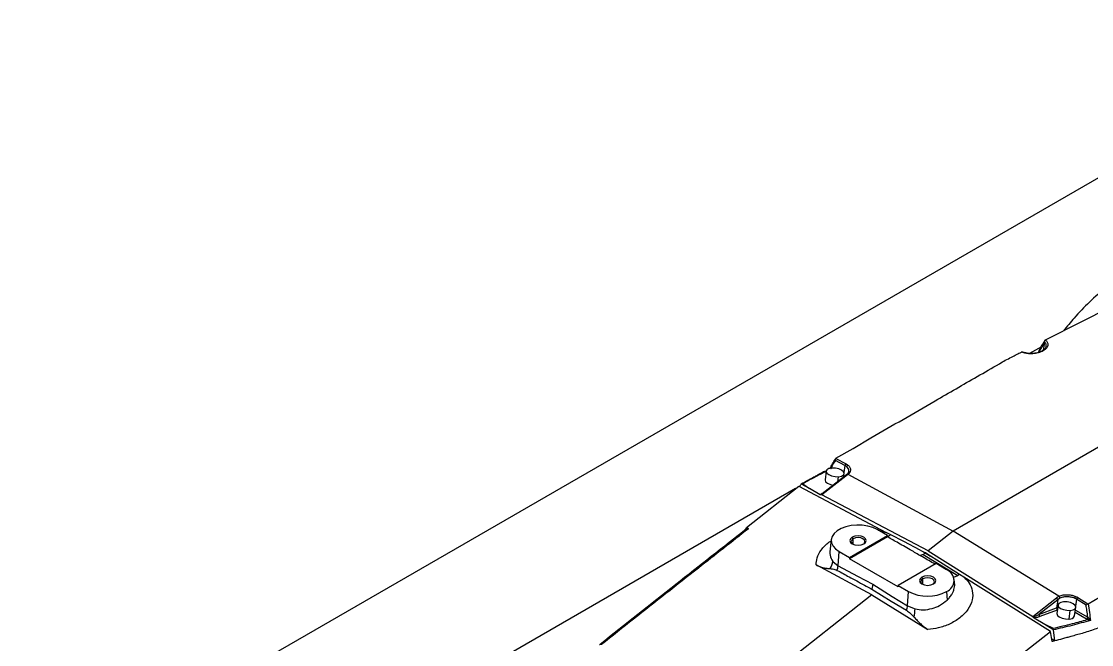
# Model space of a CAD drawing. Header units: millimetres. Extents: x -356 to 237, y 0 to 365.
# Drawn here: x -191.39 to -178.53, y 284.74 to 292.23 of the extents above; entities that cross this region are included whole.
import ezdxf

# ---------------------------------------------------------------- set-up
doc = ezdxf.new("R2010")
doc.units = ezdxf.units.MM

msp = doc.modelspace()

# ---------------------------------------------------------------- linework, layer by layer
at = {"color": 7, "linetype": 'Continuous', "lineweight": 25}
for p, q in [((-167.742, 296.532), (-242.504, 253.373)), ((-175.236, 288.968), (-180.191, 286.108)), ((-179.129, 288.325), (-179.271, 288.243)), ((-179.094, 288.377), (-179.167, 288.249)), ((-179.094, 288.377), (-179.109, 288.281)), ((-179.341, 288.251), (-179.37, 288.26)), ((-179.335, 288.254), (-179.364, 288.262)), ((-181.393, 287.103), (-181.178, 287.228)), ((-181.598, 286.983), (-181.393, 287.103)), ((-181.49, 286.896), (-181.604, 286.957)), ((-181.598, 286.983), (-181.6, 286.982)), ((-181.6, 286.982), (-181.477, 286.917)), ((-181.49, 286.896), (-181.502, 286.814)), ((-181.469, 286.883), (-181.49, 286.896)), ((-181.481, 286.767), (-181.768, 286.543)), ((-181.491, 286.768), (-181.762, 286.557)), ((-181.714, 286.829), (-181.729, 286.725)), ((-181.713, 286.834), (-181.716, 286.832)), ((-181.576, 286.701), (-181.568, 286.762)), ((-181.506, 286.756), (-181.5, 286.799)), ((-181.505, 286.765), (-181.499, 286.762)), ((-181.467, 286.789), (-181.491, 286.768)), ((-181.455, 286.791), (-180.191, 286.108)), ((-182.675, 286.15), (-182.046, 286.649)), ((-182.046, 286.649), (-180.993, 286.093)), ((-182.034, 286.643), (-182.019, 286.669)), ((-181.915, 286.621), (-182.014, 286.673)), ((-181.997, 286.676), (-181.915, 286.621)), ((-182.084, 286.62), (-212.503, 269.059)), ((-181.786, 286.546), (-181.915, 286.621)), ((-181.745, 286.566), (-181.776, 286.544)), ((-180.492, 285.871), (-181.768, 286.543)), ((-182.687, 286.123), (-182.675, 286.15)), ((-182.65, 286.137), (-182.675, 286.15)), ((-180.98, 286.054), (-181.105, 286.127)), ((-181.091, 286.118), (-180.993, 286.093)), ((-181.654, 286.007), (-181.67, 285.859)), ((-180.978, 286.039), (-181.436, 285.775)), ((-181.435, 285.791), (-180.98, 286.054)), ((-181.391, 286.016), (-181.402, 286.035)), ((-181.391, 285.949), (-181.391, 286.016)), ((-180.939, 286.065), (-180.993, 286.093)), ((-180.98, 286.052), (-180.98, 286.054)), ((-180.191, 286.108), (-180.492, 285.871)), ((-178.919, 285.327), (-180.191, 286.108)), ((-181.573, 285.691), (-181.56, 285.864)), ((-181.56, 285.864), (-181.435, 285.791)), ((-180.587, 285.879), (-180.525, 285.845)), ((-180.587, 285.879), (-180.524, 285.846)), ((-180.492, 285.871), (-179.234, 285.08)), ((-181.637, 285.744), (-181.573, 285.691)), ((-181.435, 285.791), (-181.436, 285.775)), ((-180.851, 285.437), (-181.436, 285.775)), ((-180.549, 285.828), (-180.587, 285.814)), ((-180.549, 285.828), (-180.135, 285.574)), ((-180.524, 285.846), (-180.525, 285.845)), ((-180.525, 285.845), (-180.461, 285.806)), ((-180.461, 285.806), (-180.524, 285.846)), ((-181.166, 285.341), (-181.837, 285.701)), ((-180.395, 285.717), (-180.85, 285.454)), ((-180.27, 285.644), (-180.395, 285.717)), ((-180.556, 285.534), (-180.567, 285.553)), ((-180.556, 285.467), (-180.556, 285.534)), ((-180.172, 285.489), (-180.176, 285.525)), ((-180.061, 285.555), (-180.114, 285.588)), ((-179.021, 284.903), (-180.061, 285.555)), ((-181.154, 285.469), (-181.166, 285.41)), ((-180.851, 285.437), (-180.85, 285.454)), ((-180.85, 285.454), (-180.725, 285.382)), ((-180.737, 285.209), (-180.725, 285.382)), ((-180.27, 285.382), (-180.262, 285.278)), ((-178.569, 285.234), (-178.362, 285.353)), ((-181.166, 285.341), (-182.878, 283.993)), ((-181.166, 285.341), (-180.494, 284.926)), ((-179.234, 285.08), (-178.95, 285.306)), ((-178.934, 285.284), (-179.159, 285.105)), ((-178.934, 285.284), (-178.947, 285.185)), ((-178.93, 285.222), (-178.945, 285.118)), ((-178.907, 285.303), (-178.934, 285.284)), ((-178.706, 285.289), (-178.73, 285.302)), ((-178.706, 285.289), (-178.718, 285.207)), ((-178.593, 285.218), (-178.706, 285.289)), ((-178.692, 285.309), (-178.57, 285.233)), ((-178.57, 285.233), (-178.569, 285.234)), ((-180.737, 285.209), (-180.648, 285.173)), ((-179.227, 285.073), (-179.159, 285.105)), ((-179.159, 285.105), (-178.947, 285.185)), ((-178.939, 285.158), (-179.147, 285.08)), ((-178.947, 285.185), (-178.935, 285.188)), ((-178.798, 285.051), (-178.784, 285.155)), ((-178.73, 285.088), (-178.716, 285.192)), ((-178.588, 285.05), (-178.725, 285.129)), ((-178.721, 285.158), (-178.571, 285.072)), ((-179.218, 285.064), (-179.089, 284.989)), ((-179.089, 284.989), (-178.991, 284.928)), ((-179.089, 284.989), (-178.99, 284.94)), ((-178.571, 285.072), (-178.567, 285.069)), ((-179.656, 284.407), (-179.021, 284.903)), ((-179.002, 284.781), (-179.021, 284.903)), ((-178.989, 284.92), (-178.971, 284.789)), ((-178.971, 284.789), (-179.006, 284.81))]:
    msp.add_line(p, q, dxfattribs=at)
at = {"color": 7, "linetype": 'Continuous', "lineweight": 25, "flags": 128}
for points in [[(-179.08, 288.406), (-178.65, 288.624), (-178.312, 288.794)], [(-181.647, 286.865), (-181.682, 286.859), (-181.706, 286.845), (-181.715, 286.826), (-181.707, 286.806), (-181.684, 286.787), (-181.65, 286.771), (-181.609, 286.763), (-181.568, 286.762)], [(-181.568, 286.762), (-181.532, 286.769), (-181.508, 286.783), (-181.5, 286.801), (-181.507, 286.822), (-181.53, 286.841), (-181.564, 286.856), (-181.605, 286.865), (-181.647, 286.865)], [(-181.729, 286.725), (-181.729, 286.723), (-181.722, 286.702), (-181.699, 286.683), (-181.664, 286.668), (-181.629, 286.66)], [(-181.105, 286.127), (-181.157, 286.151), (-181.217, 286.169), (-181.282, 286.179), (-181.349, 286.181), (-181.416, 286.175), (-181.479, 286.161), (-181.535, 286.14), (-181.583, 286.112), (-181.619, 286.08), (-181.643, 286.043), (-181.654, 286.005), (-181.65, 285.966), (-181.633, 285.929), (-181.602, 285.894), (-181.56, 285.864)], [(-181.402, 286.035), (-181.423, 286.017), (-181.431, 285.995), (-181.423, 285.973), (-181.402, 285.955), (-181.37, 285.943), (-181.333, 285.938), (-181.295, 285.943), (-181.263, 285.955)], [(-181.391, 286.016), (-181.409, 286.001), (-181.415, 285.982), (-181.409, 285.964), (-181.396, 285.952)], [(-181.263, 285.955), (-181.242, 285.973), (-181.234, 285.995), (-181.242, 286.017), (-181.263, 286.035), (-181.295, 286.048), (-181.333, 286.052), (-181.37, 286.048), (-181.402, 286.035)], [(-181.269, 285.952), (-181.256, 285.964), (-181.25, 285.982), (-181.256, 286.001), (-181.274, 286.016), (-181.301, 286.026), (-181.333, 286.03), (-181.364, 286.026), (-181.391, 286.016)], [(-180.939, 286.065), (-180.968, 286.047), (-180.98, 286.041)], [(-180.587, 285.879), (-180.784, 285.983), (-180.939, 286.065)], [(-180.114, 285.588), (-180.309, 285.711), (-180.461, 285.806)], [(-181.573, 285.691), (-181.338, 285.567), (-181.154, 285.469)], [(-180.567, 285.553), (-180.588, 285.535), (-180.596, 285.513), (-180.588, 285.491), (-180.567, 285.473), (-180.535, 285.461), (-180.497, 285.456), (-180.46, 285.461), (-180.428, 285.473)], [(-180.556, 285.534), (-180.574, 285.518), (-180.58, 285.5), (-180.574, 285.482), (-180.561, 285.47)], [(-180.428, 285.473), (-180.406, 285.491), (-180.399, 285.513), (-180.406, 285.535), (-180.428, 285.553), (-180.46, 285.566), (-180.497, 285.57), (-180.535, 285.566), (-180.567, 285.553)], [(-180.434, 285.47), (-180.421, 285.482), (-180.415, 285.5), (-180.421, 285.518), (-180.439, 285.534), (-180.466, 285.544), (-180.497, 285.548), (-180.529, 285.544), (-180.556, 285.534)], [(-180.184, 285.556), (-180.161, 285.562), (-180.135, 285.574)], [(-181.166, 285.41), (-180.933, 285.267), (-180.75, 285.156)], [(-181.154, 285.469), (-180.921, 285.323), (-180.737, 285.209)], [(-178.863, 285.258), (-178.898, 285.251), (-178.922, 285.238), (-178.931, 285.219), (-178.923, 285.199), (-178.9, 285.179), (-178.866, 285.164), (-178.825, 285.156), (-178.784, 285.155)], [(-178.784, 285.155), (-178.748, 285.162), (-178.725, 285.175), (-178.716, 285.194), (-178.723, 285.214), (-178.746, 285.234), (-178.78, 285.249), (-178.821, 285.257), (-178.863, 285.258)], [(-178.945, 285.118), (-178.945, 285.116), (-178.938, 285.095), (-178.915, 285.076), (-178.88, 285.061), (-178.839, 285.052), (-178.798, 285.051)]]:
    msp.add_lwpolyline(points, dxfattribs=at)
at = {"color": 7, "linetype": 'Continuous', "lineweight": 25}
for centre, radius, start, end in [((-179.336, 288.248), 0.0061, 80.0845, 145.2811), ((-181.46, 286.892), 0.0299, 123.4914, 172.6876), ((-181.444, 286.878), 0.0263, 112.8466, 169.5817), ((-181.487, 286.76), 0.00848, 51.7778, 117.1761), ((-181.834, 285.769), 0.199, 325.9176, 352.6995), ((-181.826, 285.703), 0.253, 344.5403, 357.2731), ((-180.32, 285.513), 0.141, 290.7828, 69.2172), ((-180.244, 285.76), 0.215, 300.2783, 307.1738), ((-180.497, 285.821), 0.495, 242.6085, 297.3915), ((-178.97, 285.275), 0.0365, 14.4317, 57.9357), ((-178.691, 285.296), 0.0392, 134.8624, 171.6186), ((-178.675, 285.283), 0.0317, 122.3224, 168.716), ((-180.99, 285.238), 0.254, 341.1546, 353.591), ((-181.102, 285.186), 0.454, 345.914, 358.3431), ((-179.132, 285.102), 0.0265, 173.5627, 236.0726), ((-178.92, 285.182), 0.0274, 174.1506, 225.8454), ((-178.79, 285.116), 0.0653, 262.353, 334.6496), ((-178.601, 285.077), 0.0294, 296.2079, 351.574), ((-178.605, 285.075), 0.0383, 312.2906, 351.0427)]:
    msp.add_arc(centre, radius, start, end, dxfattribs=at)
for points, knots in [([(-178.127, 289.203), (-178.201, 289.15), (-178.351, 289.046), (-178.552, 288.864), (-178.724, 288.688), (-178.822, 288.567), (-178.863, 288.516)], [0, 0, 0, 0, 0.270684, 0.539106, 0.803236, 1, 1, 1, 1]), ([(-179.08, 288.406), (-179.072, 288.398), (-179.057, 288.382), (-179.048, 288.345), (-179.066, 288.304), (-179.109, 288.271), (-179.167, 288.248), (-179.231, 288.238), (-179.29, 288.239), (-179.325, 288.247), (-179.341, 288.251)], [0, 0, 0, 0, 0.081336, 0.165504, 0.265582, 0.399209, 0.562463, 0.730883, 0.880347, 1, 1, 1, 1]), ([(-179.166, 288.256), (-179.163, 288.263), (-179.146, 288.308), (-179.119, 288.348), (-179.096, 288.383)], [0, 0, 0, 0, 0.139634, 1, 1, 1, 1]), ([(-179.071, 288.328), (-179.075, 288.319), (-179.082, 288.301), (-179.1, 288.285), (-179.113, 288.279), (-179.117, 288.277)], [0, 0, 0, 0, 0.4126191, 0.7934953, 1, 1, 1, 1]), ([(-179.094, 288.389), (-179.095, 288.388), (-179.096, 288.386), (-179.096, 288.381), (-179.095, 288.378), (-179.094, 288.377)], [0, 0, 0, 0, 0.253555, 0.622375, 1, 1, 1, 1]), ([(-179.087, 288.4), (-179.088, 288.398), (-179.091, 288.395), (-179.093, 288.391), (-179.095, 288.389)], [0, 0, 0, 0, 0.44648, 1, 1, 1, 1]), ([(-179.093, 288.391), (-179.093, 288.391), (-179.094, 288.391), (-179.094, 288.39), (-179.094, 288.389)], [0, 0, 0, 0, 0.108804, 1, 1, 1, 1]), ([(-179.091, 288.382), (-179.092, 288.381), (-179.093, 288.379), (-179.094, 288.377), (-179.094, 288.377)], [0, 0, 0, 0, 0.557932, 1, 1, 1, 1]), ([(-179.081, 288.405), (-179.083, 288.404), (-179.087, 288.402), (-179.09, 288.396), (-179.091, 288.389), (-179.091, 288.384), (-179.091, 288.382)], [0, 0, 0, 0, 0.235857, 0.484328, 0.733859, 1, 1, 1, 1]), ([(-179.073, 288.328), (-179.072, 288.337), (-179.07, 288.357), (-179.083, 288.373), (-179.091, 288.382)], [0, 0, 0, 0, 0.431756, 1, 1, 1, 1]), ([(-179.081, 288.405), (-179.081, 288.406), (-179.081, 288.406), (-179.08, 288.406), (-179.08, 288.406)], [0, 0, 0, 0, 0.565535, 1, 1, 1, 1]), ([(-179.634, 288.12), (-179.61, 288.134), (-179.563, 288.162), (-179.474, 288.207), (-179.409, 288.24), (-179.37, 288.26)], [0, 0, 0, 0, 0.273515, 0.554508, 1, 1, 1, 1]), ([(-179.37, 288.26), (-179.369, 288.26), (-179.367, 288.261), (-179.366, 288.261), (-179.365, 288.262)], [0, 0, 0, 0, 0.557487, 1, 1, 1, 1]), ([(-179.117, 288.277), (-179.127, 288.271), (-179.155, 288.255), (-179.206, 288.244), (-179.257, 288.241), (-179.3, 288.245), (-179.323, 288.251), (-179.335, 288.254)], [0, 0, 0, 0, 0.149427, 0.432445, 0.684173, 0.836766, 1, 1, 1, 1]), ([(-181.178, 287.228), (-180.921, 287.377), (-180.496, 287.623), (-179.981, 287.92), (-179.723, 288.068), (-179.634, 288.12)], [0, 0, 0, 0, 0.499855, 0.826573, 1, 1, 1, 1]), ([(-181.671, 286.858), (-181.661, 286.877), (-181.642, 286.917), (-181.617, 286.953), (-181.605, 286.972)], [0, 0, 0, 0, 0.487041, 1, 1, 1, 1]), ([(-181.604, 286.957), (-181.616, 286.939), (-181.637, 286.906), (-181.655, 286.872), (-181.663, 286.857)], [0, 0, 0, 0, 0.555025, 1, 1, 1, 1]), ([(-181.6, 286.982), (-181.601, 286.981), (-181.604, 286.978), (-181.606, 286.972), (-181.606, 286.964), (-181.605, 286.959), (-181.604, 286.957)], [0, 0, 0, 0, 0.20125, 0.464776, 0.683331, 1, 1, 1, 1]), ([(-181.477, 286.917), (-181.472, 286.915), (-181.464, 286.91), (-181.457, 286.905), (-181.454, 286.902)], [0, 0, 0, 0, 0.574527, 1, 1, 1, 1]), ([(-181.454, 286.902), (-181.445, 286.893), (-181.427, 286.877), (-181.421, 286.841), (-181.433, 286.812), (-181.448, 286.798), (-181.455, 286.791)], [0, 0, 0, 0, 0.2872992, 0.5477115, 0.762117, 1, 1, 1, 1]), ([(-181.711, 286.834), (-181.723, 286.829), (-181.753, 286.817), (-181.792, 286.795), (-181.835, 286.772), (-181.882, 286.747), (-181.943, 286.713), (-181.989, 286.687), (-182.016, 286.672)], [0, 0, 0, 0, 0.112596, 0.282143, 0.393554, 0.535832, 0.738402, 1, 1, 1, 1]), ([(-181.715, 286.825), (-181.765, 286.801), (-181.86, 286.754), (-181.953, 286.701), (-181.997, 286.676)], [0, 0, 0, 0, 0.523855, 1, 1, 1, 1]), ([(-181.456, 286.791), (-181.46, 286.786), (-181.468, 286.778), (-181.477, 286.77), (-181.481, 286.767)], [0, 0, 0, 0, 0.549408, 1, 1, 1, 1]), ([(-181.445, 286.826), (-181.444, 286.828), (-181.441, 286.84), (-181.449, 286.862), (-181.462, 286.876), (-181.469, 286.883)], [0, 0, 0, 0, 0.123028, 0.539366, 1, 1, 1, 1]), ([(-181.444, 286.826), (-181.446, 286.819), (-181.45, 286.805), (-181.462, 286.794), (-181.468, 286.789)], [0, 0, 0, 0, 0.4524069, 1, 1, 1, 1]), ([(-181.456, 286.791), (-181.457, 286.791), (-181.461, 286.792), (-181.465, 286.791), (-181.467, 286.79), (-181.467, 286.789), (-181.468, 286.789)], [0, 0, 0, 0, 0.42805, 0.805751, 0.893775, 1, 1, 1, 1]), ([(-181.455, 286.791), (-181.455, 286.791), (-181.455, 286.791), (-181.455, 286.791), (-181.456, 286.791)], [0, 0, 0, 0, 0.548393, 1, 1, 1, 1]), ([(-182.014, 286.673), (-182.015, 286.672), (-182.017, 286.671), (-182.018, 286.67), (-182.019, 286.669)], [0, 0, 0, 0, 0.4858855, 1, 1, 1, 1]), ([(-181.997, 286.676), (-181.997, 286.677), (-181.998, 286.677), (-182, 286.677), (-182.003, 286.677), (-182.008, 286.676), (-182.011, 286.674), (-182.014, 286.673)], [0, 0, 0, 0, 0.097577, 0.208088, 0.338089, 0.491934, 1, 1, 1, 1]), ([(-181.786, 286.546), (-181.779, 286.552), (-181.763, 286.564), (-181.745, 286.571), (-181.736, 286.575)], [0, 0, 0, 0, 0.47836, 1, 1, 1, 1]), ([(-181.776, 286.544), (-181.778, 286.544), (-181.781, 286.544), (-181.784, 286.545), (-181.786, 286.546)], [0, 0, 0, 0, 0.472199, 1, 1, 1, 1]), ([(-181.768, 286.543), (-181.77, 286.544), (-181.772, 286.545), (-181.775, 286.545), (-181.776, 286.544)], [0, 0, 0, 0, 0.578713, 1, 1, 1, 1]), ([(-182.668, 286.138), (-182.953, 285.914), (-183.543, 285.451), (-184.13, 284.986), (-184.433, 284.746)], [0, 0, 0, 0, 0.484539, 1, 1, 1, 1]), ([(-182.65, 286.137), (-182.85, 285.979), (-183.18, 285.719), (-183.641, 285.358), (-184.029, 285.052), (-184.287, 284.846), (-184.416, 284.744)], [0, 0, 0, 0, 0.340192, 0.560388, 0.780347, 1, 1, 1, 1]), ([(-182.65, 286.137), (-182.652, 286.138), (-182.657, 286.14), (-182.663, 286.14), (-182.666, 286.139), (-182.667, 286.138)], [0, 0, 0, 0, 0.437916, 0.829398, 1, 1, 1, 1]), ([(-181.837, 285.701), (-181.835, 285.729), (-181.83, 285.794), (-181.773, 285.89), (-181.712, 285.958), (-181.665, 285.986), (-181.655, 285.991)], [0, 0, 0, 0, 0.2407633, 0.5403953, 0.9113928, 1, 1, 1, 1]), ([(-180.98, 286.052), (-180.979, 286.05), (-180.979, 286.046), (-180.978, 286.041), (-180.978, 286.039)], [0, 0, 0, 0, 0.56596, 1, 1, 1, 1]), ([(-180.684, 285.871), (-180.739, 285.902), (-180.837, 285.958), (-180.935, 286.014), (-180.978, 286.039)], [0, 0, 0, 0, 0.55818, 1, 1, 1, 1]), ([(-181.67, 285.859), (-181.67, 285.845), (-181.672, 285.804), (-181.651, 285.768), (-181.637, 285.744)], [0, 0, 0, 0, 0.333313, 1, 1, 1, 1]), ([(-180.407, 285.71), (-180.457, 285.739), (-180.55, 285.793), (-180.642, 285.846), (-180.684, 285.871)], [0, 0, 0, 0, 0.540301, 1, 1, 1, 1]), ([(-180.525, 285.845), (-180.529, 285.842), (-180.537, 285.836), (-180.546, 285.83), (-180.549, 285.828)], [0, 0, 0, 0, 0.570007, 1, 1, 1, 1]), ([(-181.837, 285.701), (-181.823, 285.694), (-181.795, 285.68), (-181.752, 285.668), (-181.71, 285.661), (-181.683, 285.658), (-181.669, 285.657)], [0, 0, 0, 0, 0.273166, 0.526258, 0.766971, 1, 1, 1, 1]), ([(-181.669, 285.657), (-181.659, 285.656), (-181.639, 285.655), (-181.609, 285.649), (-181.591, 285.64), (-181.582, 285.636)], [0, 0, 0, 0, 0.33568, 0.654487, 1, 1, 1, 1]), ([(-181.582, 285.636), (-181.534, 285.61), (-181.457, 285.568), (-181.349, 285.509), (-181.257, 285.459), (-181.196, 285.426), (-181.166, 285.41)], [0, 0, 0, 0, 0.340026, 0.560027, 0.78002, 1, 1, 1, 1]), ([(-180.061, 285.555), (-180.038, 285.533), (-179.991, 285.486), (-179.952, 285.388), (-179.955, 285.274), (-180.01, 285.159), (-180.108, 285.06), (-180.231, 284.987), (-180.363, 284.941), (-180.452, 284.931), (-180.494, 284.926)], [0, 0, 0, 0, 0.09718, 0.199534, 0.310849, 0.436986, 0.578371, 0.726845, 0.870513, 1, 1, 1, 1]), ([(-180.262, 285.278), (-180.254, 285.286), (-180.236, 285.305), (-180.213, 285.336), (-180.193, 285.371), (-180.18, 285.404), (-180.173, 285.438), (-180.17, 285.466), (-180.173, 285.482), (-180.174, 285.489)], [0, 0, 0, 0, 0.139484, 0.33952, 0.480948, 0.645167, 0.789208, 0.915521, 1, 1, 1, 1]), ([(-176.539, 285.597), (-176.622, 285.568), (-176.785, 285.512), (-177.027, 285.429), (-177.266, 285.346), (-177.504, 285.264), (-177.887, 285.132), (-178.214, 285.02), (-178.489, 284.928), (-178.564, 284.902), (-178.637, 284.88), (-178.707, 284.86), (-178.768, 284.843), (-178.825, 284.827), (-178.89, 284.81), (-178.94, 284.797), (-178.971, 284.789)], [0, 0, 0, 0, 0.103543, 0.201183, 0.299654, 0.399897, 0.495437, 0.773751, 0.804132, 0.834843, 0.866667, 0.89331, 0.920782, 0.940286, 0.962616, 1, 1, 1, 1]), ([(-178.919, 285.327), (-178.902, 285.332), (-178.865, 285.343), (-178.81, 285.345), (-178.761, 285.338), (-178.733, 285.328), (-178.719, 285.324)], [0, 0, 0, 0, 0.268012, 0.56375, 0.792519, 1, 1, 1, 1]), ([(-180.648, 285.173), (-180.616, 285.168), (-180.547, 285.157), (-180.445, 285.174), (-180.346, 285.212), (-180.292, 285.255), (-180.262, 285.278)], [0, 0, 0, 0, 0.238416, 0.502437, 0.730698, 1, 1, 1, 1]), ([(-178.95, 285.306), (-178.945, 285.31), (-178.935, 285.318), (-178.924, 285.324), (-178.919, 285.327)], [0, 0, 0, 0, 0.553308, 1, 1, 1, 1]), ([(-178.919, 285.327), (-178.919, 285.327), (-178.919, 285.327), (-178.919, 285.327), (-178.919, 285.327)], [0, 0, 0, 0, 0.548885, 1, 1, 1, 1]), ([(-178.907, 285.303), (-178.908, 285.305), (-178.909, 285.31), (-178.911, 285.316), (-178.915, 285.322), (-178.918, 285.325), (-178.919, 285.327)], [0, 0, 0, 0, 0.241329, 0.506684, 0.774376, 1, 1, 1, 1]), ([(-178.73, 285.302), (-178.744, 285.306), (-178.773, 285.316), (-178.818, 285.32), (-178.864, 285.317), (-178.893, 285.308), (-178.907, 285.303)], [0, 0, 0, 0, 0.239549, 0.500498, 0.741676, 1, 1, 1, 1]), ([(-178.719, 285.324), (-178.714, 285.321), (-178.704, 285.317), (-178.695, 285.312), (-178.692, 285.309)], [0, 0, 0, 0, 0.570316, 1, 1, 1, 1]), ([(-178.593, 285.218), (-178.591, 285.22), (-178.588, 285.223), (-178.582, 285.227), (-178.577, 285.23), (-178.572, 285.233), (-178.57, 285.233)], [0, 0, 0, 0, 0.258327, 0.470905, 0.761988, 1, 1, 1, 1]), ([(-178.571, 285.072), (-178.575, 285.1), (-178.581, 285.148), (-178.589, 285.197), (-178.593, 285.218)], [0, 0, 0, 0, 0.558012, 1, 1, 1, 1]), ([(-178.569, 285.234), (-178.563, 285.2), (-178.551, 285.134), (-178.544, 285.067), (-178.541, 285.035)], [0, 0, 0, 0, 0.517156, 1, 1, 1, 1]), ([(-180.75, 285.156), (-180.734, 285.144), (-180.702, 285.12), (-180.676, 285.091), (-180.662, 285.076)], [0, 0, 0, 0, 0.483525, 1, 1, 1, 1]), ([(-180.662, 285.076), (-180.649, 285.062), (-180.622, 285.033), (-180.581, 284.993), (-180.539, 284.956), (-180.509, 284.936), (-180.494, 284.926)], [0, 0, 0, 0, 0.261017, 0.516254, 0.762888, 1, 1, 1, 1]), ([(-179.227, 285.073), (-179.228, 285.075), (-179.23, 285.077), (-179.233, 285.079), (-179.234, 285.08)], [0, 0, 0, 0, 0.583889, 1, 1, 1, 1]), ([(-179.218, 285.064), (-179.22, 285.065), (-179.223, 285.067), (-179.226, 285.071), (-179.227, 285.073)], [0, 0, 0, 0, 0.476287, 1, 1, 1, 1]), ([(-179.147, 285.08), (-179.161, 285.076), (-179.184, 285.068), (-179.208, 285.065), (-179.218, 285.064)], [0, 0, 0, 0, 0.583542, 1, 1, 1, 1]), ([(-178.99, 284.94), (-178.912, 284.959), (-178.804, 284.985), (-178.667, 285.019), (-178.608, 285.037), (-178.579, 285.046)], [0, 0, 0, 0, 0.566661, 0.786888, 1, 1, 1, 1]), ([(-178.541, 285.035), (-178.614, 285.014), (-178.762, 284.972), (-178.913, 284.937), (-178.989, 284.92)], [0, 0, 0, 0, 0.492936, 1, 1, 1, 1]), ([(-178.579, 285.046), (-178.581, 285.047), (-178.584, 285.048), (-178.586, 285.05), (-178.588, 285.05)], [0, 0, 0, 0, 0.574223, 1, 1, 1, 1]), ([(-178.541, 285.035), (-178.547, 285.037), (-178.557, 285.04), (-178.568, 285.043), (-178.575, 285.045), (-178.578, 285.046), (-178.579, 285.046)], [0, 0, 0, 0, 0.4939587, 0.756473, 0.8833974, 1, 1, 1, 1]), ([(-178.567, 285.069), (-178.566, 285.068), (-178.563, 285.066), (-178.558, 285.061), (-178.55, 285.051), (-178.545, 285.041), (-178.541, 285.035)], [0, 0, 0, 0, 0.1081243, 0.2286232, 0.4860225, 1, 1, 1, 1]), ([(-178.991, 284.928), (-178.99, 284.93), (-178.988, 284.932), (-178.987, 284.936), (-178.987, 284.938), (-178.988, 284.939), (-178.989, 284.94), (-178.99, 284.94)], [0, 0, 0, 0, 0.511389, 0.635473, 0.74581, 0.865396, 1, 1, 1, 1]), ([(-178.989, 284.92), (-178.989, 284.921), (-178.99, 284.924), (-178.991, 284.927), (-178.991, 284.928)], [0, 0, 0, 0, 0.498369, 1, 1, 1, 1]), ([(-184.416, 284.744), (-184.418, 284.745), (-184.422, 284.747), (-184.429, 284.747), (-184.435, 284.745), (-184.438, 284.742), (-184.439, 284.74)], [0, 0, 0, 0, 0.288782, 0.540483, 0.76589, 1, 1, 1, 1]), ([(-178.971, 284.789), (-178.977, 284.787), (-178.987, 284.785), (-178.997, 284.782), (-179.002, 284.781)], [0, 0, 0, 0, 0.55974, 1, 1, 1, 1])]:
    msp.add_open_spline(points, degree=3, knots=knots, dxfattribs=at)

doc.saveas('drawing.dxf')
